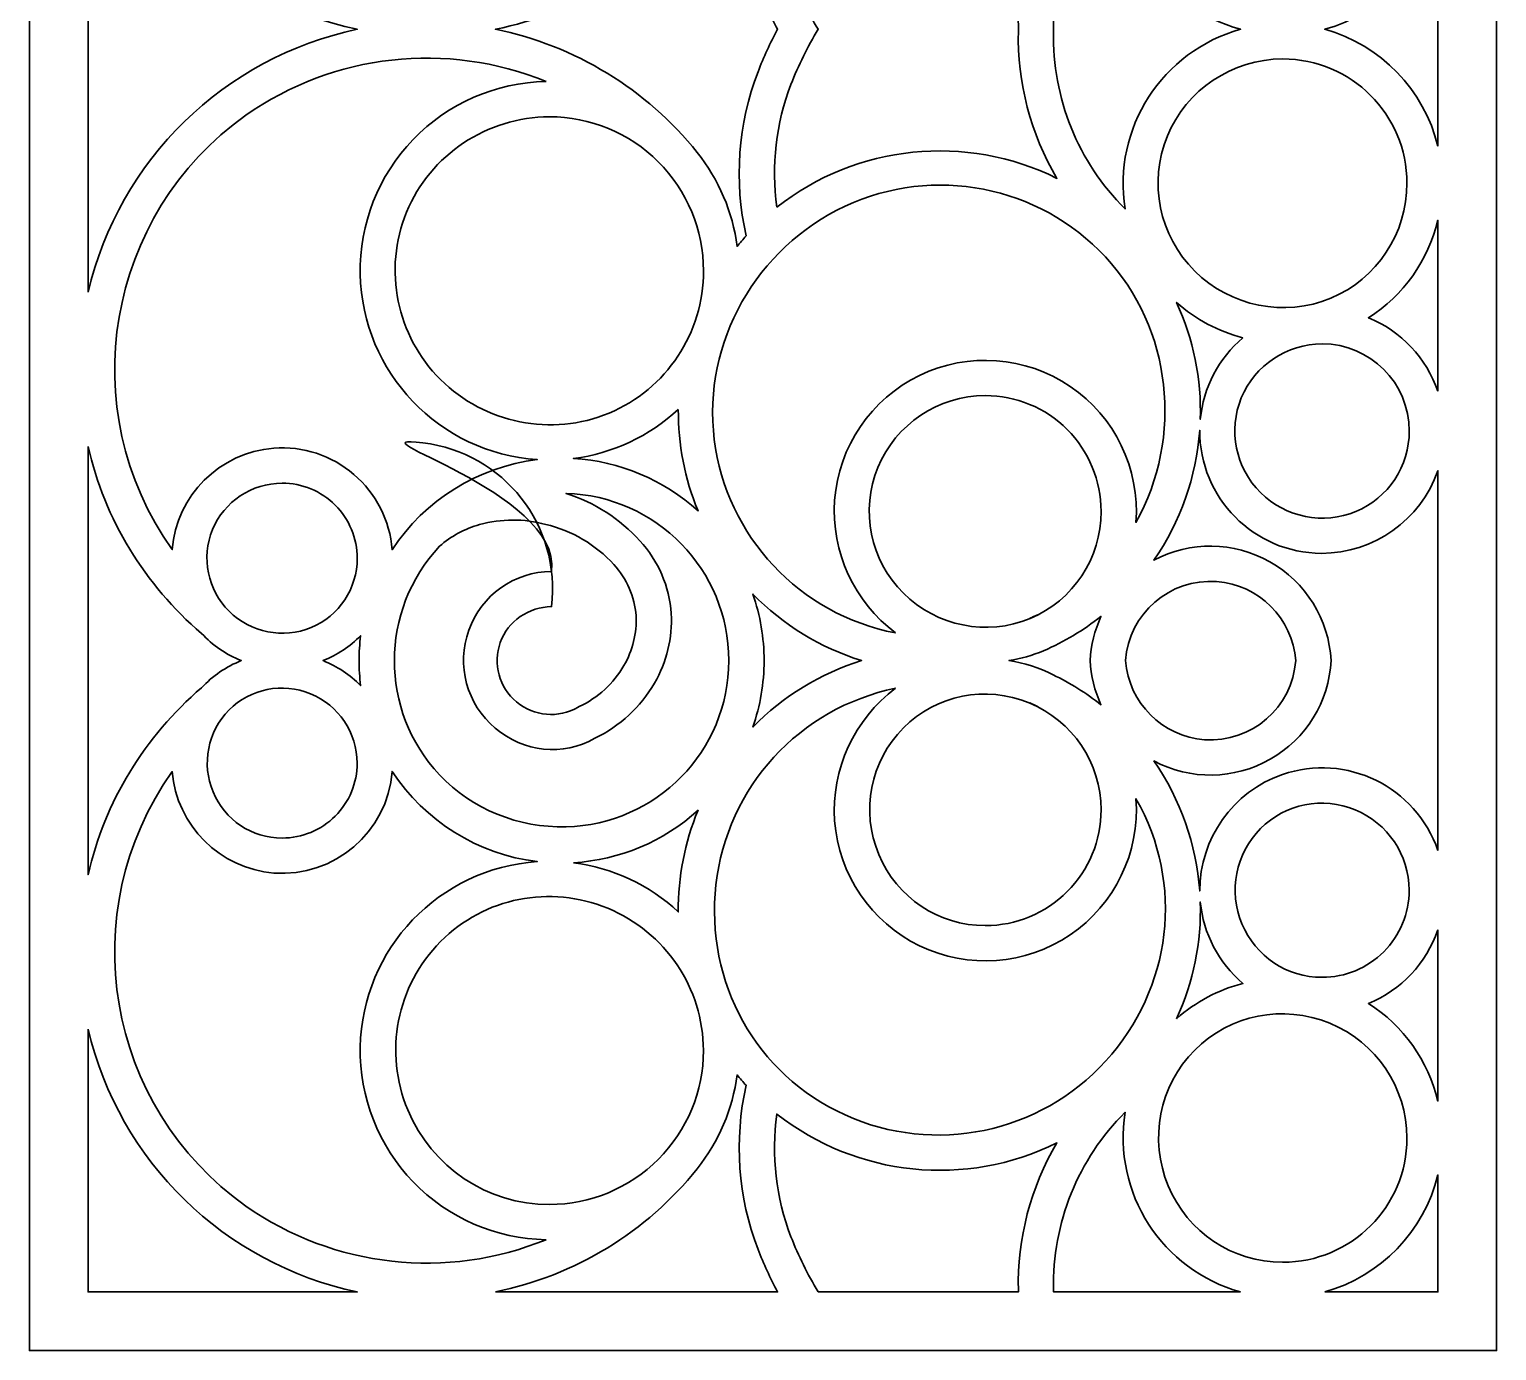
# Model space of a CAD drawing. Header units: centimetres. Extents: x 21.1 to 27, y -1.6 to 9.
# Drawn here: x 21.14 to 27, y -1.56 to 3.72 of the extents above; entities that cross this region are included whole.
import ezdxf

# ---------------------------------------------------------------- set-up
doc = ezdxf.new("R2010")
doc.units = ezdxf.units.CM
doc.header["$MEASUREMENT"] = 0
doc.layers.add('layer 1', color=7, linetype='Continuous')

msp = doc.modelspace()

# ---------------------------------------------------------------- linework, layer by layer
at = {"layer": 'layer 1', "color": 250, "lineweight": 30}
for points, knots in [([(21.13886, 9.00077), (21.13886, 9.00077), (26.99977, 9.00077), (26.99977, 9.00077), (26.99977, 9.00077), (26.99977, 9.00077), (26.99977, -1.55598), (26.99977, -1.55598), (26.99977, -1.55598), (26.99977, -1.55598), (21.13886, -1.55598), (21.13886, -1.55598), (21.13886, -1.55598), (21.13886, -1.55598), (21.13886, 9.00077), (21.13886, 9.00077)], [0, 0, 0, 0, 0.2, 0.2, 0.2, 0.2, 0.4, 0.4, 0.4, 0.4, 0.6, 0.6, 0.6, 0.6, 1, 1, 1, 1]), ([(21.37363, 2.6726), (21.37363, 2.6726), (21.37363, 4.77218), (21.37363, 4.77218), (21.37363, 4.77218), (21.49829, 4.24315), (21.91693, 3.83408), (22.44884, 3.72239), (22.44884, 3.72239), (21.91698, 3.61043), (21.49801, 3.20169), (21.37363, 2.6726)], [0, 0, 0, 0, 0.25, 0.25, 0.25, 0.25, 0.5, 0.5, 0.5, 0.5, 1, 1, 1, 1]), ([(23.80646, 3.23033), (23.60359, 3.48371), (23.31847, 3.65782), (23.00037, 3.72239), (23.00037, 3.72239), (23.31846, 3.78702), (23.60364, 3.96105), (23.80646, 4.21446), (23.80646, 4.21446), (23.89295, 4.32251), (23.94811, 4.45215), (23.96594, 4.5894), (23.96594, 4.5894), (23.9776, 4.57512), (23.98963, 4.56115), (24.00204, 4.5475), (24.00204, 4.5475), (23.95287, 4.32906), (23.96936, 4.10108), (24.04952, 3.89202), (24.04952, 3.89202), (24.07203, 3.83391), (24.09811, 3.77726), (24.12763, 3.72238), (24.12763, 3.72238), (24.0981, 3.66752), (24.07201, 3.61088), (24.04952, 3.55278), (24.04952, 3.55278), (23.96939, 3.3437), (23.95285, 3.11572), (24.00204, 2.89728), (24.00204, 2.89728), (23.98963, 2.88365), (23.9776, 2.86968), (23.96594, 2.8554), (23.96594, 2.8554), (23.9481, 2.99264), (23.89297, 3.12229), (23.80646, 3.23032)], [0, 0, 0, 0, 0.0909091, 0.0909091, 0.0909091, 0.0909091, 0.1818182, 0.1818182, 0.1818182, 0.1818182, 0.2727273, 0.2727273, 0.2727273, 0.2727273, 0.3636364, 0.3636364, 0.3636364, 0.3636364, 0.4545455, 0.4545455, 0.4545455, 0.4545455, 0.5454545, 0.5454545, 0.5454545, 0.5454545, 0.6363636, 0.6363636, 0.6363636, 0.6363636, 0.7272727, 0.7272727, 0.7272727, 0.7272727, 0.8181818, 0.8181818, 0.8181818, 0.8181818, 1, 1, 1, 1]), ([(24.12435, 3.01186), (24.1017, 3.17742), (24.12119, 3.34608), (24.18095, 3.50213), (24.18095, 3.50213), (24.21063, 3.57867), (24.24713, 3.6524), (24.29001, 3.7224), (24.29001, 3.7224), (24.24712, 3.7924), (24.21062, 3.86614), (24.18094, 3.94269), (24.18094, 3.94269), (24.12117, 4.09872), (24.10171, 4.26738), (24.12435, 4.43293), (24.12435, 4.43293), (24.44421, 4.182), (24.87936, 4.13707), (25.24352, 4.31781), (25.24352, 4.31781), (25.13788, 4.13937), (25.08442, 3.93499), (25.08922, 3.72768), (25.08922, 3.72768), (25.08922, 3.72768), (25.08929, 3.72494), (25.08929, 3.72494), (25.08929, 3.72494), (25.08929, 3.72494), (25.08936, 3.72238), (25.08936, 3.72238), (25.08936, 3.72238), (25.08936, 3.72238), (25.08922, 3.71709), (25.08922, 3.71709), (25.08922, 3.71709), (25.08444, 3.50979), (25.13786, 3.3054), (25.24351, 3.12699), (25.24351, 3.12699), (24.87926, 3.30753), (24.44407, 3.26294), (24.12433, 3.01185)], [0, 0, 0, 0, 0.0833333, 0.0833333, 0.0833333, 0.0833333, 0.1666667, 0.1666667, 0.1666667, 0.1666667, 0.25, 0.25, 0.25, 0.25, 0.3333333, 0.3333333, 0.3333333, 0.3333333, 0.4166667, 0.4166667, 0.4166667, 0.4166667, 0.5, 0.5, 0.5, 0.5, 0.5833333, 0.5833333, 0.5833333, 0.5833333, 0.6666667, 0.6666667, 0.6666667, 0.6666667, 0.75, 0.75, 0.75, 0.75, 0.8333333, 0.8333333, 0.8333333, 0.8333333, 1, 1, 1, 1]), ([(25.51589, 4.44002), (25.32751, 4.25273), (25.22418, 3.99661), (25.23003, 3.73104), (25.23003, 3.73104), (25.23003, 3.73104), (25.2303, 3.72239), (25.2303, 3.72239), (25.2303, 3.72239), (25.23019, 3.71951), (25.23011, 3.71662), (25.23004, 3.71374), (25.23004, 3.71374), (25.22425, 3.44816), (25.32748, 3.192), (25.5159, 3.00477), (25.5159, 3.00477), (25.46424, 3.32632), (25.6632, 3.63547), (25.97706, 3.72239), (25.97706, 3.72239), (25.66311, 3.80899), (25.46456, 4.11843), (25.5159, 4.44003)], [0, 0, 0, 0, 0.1428571, 0.1428571, 0.1428571, 0.1428571, 0.2857143, 0.2857143, 0.2857143, 0.2857143, 0.4285714, 0.4285714, 0.4285714, 0.4285714, 0.5714286, 0.5714286, 0.5714286, 0.5714286, 0.7142857, 0.7142857, 0.7142857, 0.7142857, 1, 1, 1, 1]), ([(26.765, 3.25513), (26.765, 3.25513), (26.76501, 4.18966), (26.76501, 4.18966), (26.76501, 4.18966), (26.70976, 3.96376), (26.53676, 3.78511), (26.31283, 3.72239), (26.31283, 3.72239), (26.53679, 3.65977), (26.70967, 3.481), (26.765, 3.25512)], [0, 0, 0, 0, 0.25, 0.25, 0.25, 0.25, 0.5, 0.5, 0.5, 0.5, 1, 1, 1, 1]), ([(23.20267, 3.51379), (23.00208, 3.51006), (22.8112, 3.42679), (22.672, 3.28231), (22.672, 3.28231), (22.53281, 3.13784), (22.45669, 2.94494), (22.46043, 2.74435), (22.46043, 2.74435), (22.46871, 2.35132), (22.7751, 2.0298), (23.16734, 2.00357), (23.16734, 2.00357), (22.93072, 1.97418), (22.71901, 1.84268), (22.58796, 1.6435), (22.58796, 1.6435), (22.57894, 1.76007), (22.52399, 1.8683), (22.43518, 1.94436), (22.43518, 1.94436), (22.34637, 2.02041), (22.23154, 2.05812), (22.11497, 2.04911), (22.11497, 2.04911), (21.89873, 2.03148), (21.7271, 1.86027), (21.70941, 1.64405), (21.70941, 1.64405), (21.31145, 2.20412), (21.44416, 2.98167), (22.00423, 3.37964), (22.00423, 3.37964), (22.35465, 3.62547), (22.80652, 3.67591), (23.20268, 3.51379)], [0, 0, 0, 0, 0.1, 0.1, 0.1, 0.1, 0.2, 0.2, 0.2, 0.2, 0.3, 0.3, 0.3, 0.3, 0.4, 0.4, 0.4, 0.4, 0.5, 0.5, 0.5, 0.5, 0.6, 0.6, 0.6, 0.6, 0.7, 0.7, 0.7, 0.7, 0.8, 0.8, 0.8, 0.8, 1, 1, 1, 1]), ([(26.64147, 3.10752), (26.64221, 2.907), (26.52209, 2.72578), (26.33713, 2.64836), (26.33713, 2.64836), (26.15216, 2.57094), (25.93617, 2.61517), (25.79385, 2.75642), (25.79385, 2.75642), (25.65154, 2.89768), (25.60834, 3.11076), (25.68438, 3.2963), (25.68438, 3.2963), (25.76043, 3.48184), (25.94443, 3.6033), (26.14495, 3.60404), (26.14495, 3.60404), (26.419, 3.60421), (26.6413, 3.38157), (26.64147, 3.10752)], [0, 0, 0, 0, 0.1666667, 0.1666667, 0.1666667, 0.1666667, 0.3333333, 0.3333333, 0.3333333, 0.3333333, 0.5, 0.5, 0.5, 0.5, 0.6666667, 0.6666667, 0.6666667, 0.6666667, 1, 1, 1, 1]), ([(23.83138, 2.75795), (23.83231, 2.50954), (23.6835, 2.28505), (23.45435, 2.18913), (23.45435, 2.18913), (23.22521, 2.09322), (22.95763, 2.14801), (22.78133, 2.323), (22.78133, 2.323), (22.60503, 2.498), (22.5515, 2.76197), (22.64572, 2.99182), (22.64572, 2.99182), (22.73993, 3.22167), (22.96787, 3.37214), (23.21628, 3.37306), (23.21628, 3.37306), (23.37931, 3.37316), (23.53571, 3.3085), (23.65106, 3.19329), (23.65106, 3.19329), (23.76642, 3.07808), (23.83128, 2.92098), (23.83138, 2.75795)], [0, 0, 0, 0, 0.1428571, 0.1428571, 0.1428571, 0.1428571, 0.2857143, 0.2857143, 0.2857143, 0.2857143, 0.4285714, 0.4285714, 0.4285714, 0.4285714, 0.5714286, 0.5714286, 0.5714286, 0.5714286, 0.7142857, 0.7142857, 0.7142857, 0.7142857, 1, 1, 1, 1]), ([(24.59888, 1.31118), (24.21545, 1.38454), (23.92301, 1.69667), (23.87475, 2.08406), (23.87475, 2.08406), (23.8265, 2.47144), (24.04342, 2.85037), (24.39714, 3.01555), (24.39714, 3.01555), (24.75085, 3.18073), (25.17072, 3.0991), (25.43677, 2.81342), (25.43677, 2.81342), (25.70283, 2.52773), (25.74901, 2.09355), (25.55911, 1.75247), (25.55911, 1.75247), (25.57489, 1.96748), (25.47477, 2.17458), (25.29645, 2.29574), (25.29645, 2.29574), (25.11814, 2.41691), (24.88872, 2.43375), (24.69463, 2.33991), (24.69463, 2.33991), (24.50054, 2.24606), (24.37126, 2.05582), (24.35548, 1.84081), (24.35548, 1.84081), (24.34151, 1.63432), (24.43305, 1.43498), (24.59889, 1.31118)], [0, 0, 0, 0, 0.1111111, 0.1111111, 0.1111111, 0.1111111, 0.2222222, 0.2222222, 0.2222222, 0.2222222, 0.3333333, 0.3333333, 0.3333333, 0.3333333, 0.4444444, 0.4444444, 0.4444444, 0.4444444, 0.5555556, 0.5555556, 0.5555556, 0.5555556, 0.6666667, 0.6666667, 0.6666667, 0.6666667, 0.7777778, 0.7777778, 0.7777778, 0.7777778, 1, 1, 1, 1]), ([(26.76501, 2.27649), (26.71898, 2.40965), (26.61812, 2.51659), (26.48785, 2.57023), (26.48785, 2.57023), (26.62733, 2.65927), (26.7267, 2.79892), (26.765, 2.95991), (26.765, 2.95991), (26.765, 2.95991), (26.76501, 2.27649), (26.76501, 2.27649)], [0, 0, 0, 0, 0.25, 0.25, 0.25, 0.25, 0.5, 0.5, 0.5, 0.5, 1, 1, 1, 1]), ([(25.98604, 2.49027), (25.88919, 2.40792), (25.82823, 2.29117), (25.81609, 2.16463), (25.81609, 2.16463), (25.82092, 2.32541), (25.78852, 2.48507), (25.72137, 2.63124), (25.72137, 2.63124), (25.79715, 2.56386), (25.88785, 2.51554), (25.98605, 2.49026)], [0, 0, 0, 0, 0.25, 0.25, 0.25, 0.25, 0.5, 0.5, 0.5, 0.5, 1, 1, 1, 1]), ([(26.6506, 2.11787), (26.65112, 1.97735), (26.56695, 1.85036), (26.43733, 1.79611), (26.43733, 1.79611), (26.30771, 1.74185), (26.15635, 1.77284), (26.05662, 1.87182), (26.05662, 1.87182), (25.95689, 1.97081), (25.92661, 2.12013), (25.9799, 2.25015), (25.9799, 2.25015), (26.03319, 2.38017), (26.16214, 2.46529), (26.30265, 2.46581), (26.30265, 2.46581), (26.4947, 2.46593), (26.65048, 2.30991), (26.6506, 2.11786)], [0, 0, 0, 0, 0.1666667, 0.1666667, 0.1666667, 0.1666667, 0.3333333, 0.3333333, 0.3333333, 0.3333333, 0.5, 0.5, 0.5, 0.5, 0.6666667, 0.6666667, 0.6666667, 0.6666667, 1, 1, 1, 1]), ([(25.41988, 1.79665), (25.42057, 1.60984), (25.30867, 1.44101), (25.13634, 1.36888), (25.13634, 1.36888), (24.96402, 1.29675), (24.7628, 1.33795), (24.63021, 1.46956), (24.63021, 1.46956), (24.49763, 1.60116), (24.45738, 1.79967), (24.52823, 1.97252), (24.52823, 1.97252), (24.59908, 2.14537), (24.77049, 2.25853), (24.9573, 2.25922), (24.9573, 2.25922), (25.0799, 2.2593), (25.19752, 2.21067), (25.28427, 2.12403), (25.28427, 2.12403), (25.37102, 2.03739), (25.4198, 1.91925), (25.41988, 1.79665)], [0, 0, 0, 0, 0.1428571, 0.1428571, 0.1428571, 0.1428571, 0.2857143, 0.2857143, 0.2857143, 0.2857143, 0.4285714, 0.4285714, 0.4285714, 0.4285714, 0.5714286, 0.5714286, 0.5714286, 0.5714286, 0.7142857, 0.7142857, 0.7142857, 0.7142857, 1, 1, 1, 1]), ([(23.73102, 2.2043), (23.72992, 2.06503), (23.75669, 1.92701), (23.80981, 1.79827), (23.80981, 1.79827), (23.6728, 1.92319), (23.49716, 1.99725), (23.31205, 2.00807), (23.31205, 2.00807), (23.46881, 2.02811), (23.61528, 2.09668), (23.73101, 2.20429)], [0, 0, 0, 0, 0.25, 0.25, 0.25, 0.25, 0.5, 0.5, 0.5, 0.5, 1, 1, 1, 1]), ([(26.76501, 0.44195), (26.67718, 0.6974), (26.39948, 0.8335), (26.14402, 0.74567), (26.14402, 0.74567), (25.94626, 0.67625), (25.81389, 0.48983), (25.81385, 0.28024), (25.81385, 0.28024), (25.80038, 0.46672), (25.73709, 0.64607), (25.6305, 0.79968), (25.6305, 0.79968), (25.77626, 0.7222), (25.95153, 0.72468), (26.09503, 0.80627), (26.09503, 0.80627), (26.23853, 0.88786), (26.33023, 1.0357), (26.33818, 1.20058), (26.33818, 1.20058), (26.32972, 1.36544), (26.23748, 1.5145), (26.09372, 1.59565), (26.09372, 1.59565), (25.94996, 1.67679), (25.77601, 1.67944), (25.6305, 1.6015), (25.6305, 1.6015), (25.73709, 1.75511), (25.80041, 1.93446), (25.81385, 2.12095), (25.81385, 2.12095), (25.81233, 1.85082), (26.02945, 1.6306), (26.29957, 1.62906), (26.29957, 1.62906), (26.50917, 1.62923), (26.69571, 1.76143), (26.76501, 1.95923), (26.76501, 1.95923), (26.76501, 1.95923), (26.76501, 0.44195), (26.76501, 0.44195)], [0, 0, 0, 0, 0.0833333, 0.0833333, 0.0833333, 0.0833333, 0.1666667, 0.1666667, 0.1666667, 0.1666667, 0.25, 0.25, 0.25, 0.25, 0.3333333, 0.3333333, 0.3333333, 0.3333333, 0.4166667, 0.4166667, 0.4166667, 0.4166667, 0.5, 0.5, 0.5, 0.5, 0.5833333, 0.5833333, 0.5833333, 0.5833333, 0.6666667, 0.6666667, 0.6666667, 0.6666667, 0.75, 0.75, 0.75, 0.75, 0.8333333, 0.8333333, 0.8333333, 0.8333333, 1, 1, 1, 1]), ([(21.37362, 2.05626), (21.44015, 1.76474), (21.59901, 1.50268), (21.82678, 1.30896), (21.82678, 1.30896), (21.87105, 1.26161), (21.92518, 1.22461), (21.98539, 1.20058), (21.98539, 1.20058), (21.92518, 1.17657), (21.87104, 1.13958), (21.82678, 1.09222), (21.82678, 1.09222), (21.59904, 0.89847), (21.44011, 0.63645), (21.37363, 0.34492), (21.37363, 0.34492), (21.37363, 0.34492), (21.37363, 2.05625), (21.37363, 2.05625)], [0, 0, 0, 0, 0.1666667, 0.1666667, 0.1666667, 0.1666667, 0.3333333, 0.3333333, 0.3333333, 0.3333333, 0.5, 0.5, 0.5, 0.5, 0.6666667, 0.6666667, 0.6666667, 0.6666667, 1, 1, 1, 1]), ([(23.33068, 1.01444), (23.2525, 0.96915), (23.15437, 0.97746), (23.08492, 1.03526), (23.08492, 1.03526), (23.01548, 1.09306), (22.98949, 1.18806), (23.01985, 1.27316), (23.01985, 1.27316), (23.0502, 1.35826), (23.13428, 1.41537), (23.22463, 1.41617), (23.22463, 1.41617), (23.26352, 1.73866), (23.03364, 2.03163), (22.71114, 2.07056), (22.71114, 2.07056), (22.38866, 2.10948), (23.26358, 1.87952), (23.22463, 1.55703), (23.22463, 1.55703), (23.0761, 1.55562), (22.94417, 1.46185), (22.894, 1.32204), (22.894, 1.32204), (22.84383, 1.18223), (22.88605, 1.02597), (22.9998, 0.93044), (22.9998, 0.93044), (23.11354, 0.83492), (23.26883, 0.81705), (23.39786, 0.89062), (23.39786, 0.89062), (23.49747, 0.93828), (23.58038, 1.01479), (23.63584, 1.11027), (23.63584, 1.11027), (23.68442, 1.19464), (23.70778, 1.29112), (23.70315, 1.38836), (23.70315, 1.38836), (23.69523, 1.4967), (23.65107, 1.59916), (23.5777, 1.67928), (23.5777, 1.67928), (23.49755, 1.76705), (23.39582, 1.83224), (23.28258, 1.86837), (23.28258, 1.86837), (23.6441, 1.85863), (23.93227, 1.56223), (23.9328, 1.20058), (23.9328, 1.20058), (23.93277, 0.83967), (23.64362, 0.54486), (23.28279, 0.53686), (23.28279, 0.53686), (23.09253, 0.53134), (22.9087, 0.60673), (22.77701, 0.74417), (22.77701, 0.74417), (22.53667, 1.00075), (22.53699, 1.40029), (22.7771, 1.65709), (22.7771, 1.65709), (22.82329, 1.69776), (22.8781, 1.72749), (22.93738, 1.74404), (22.93738, 1.74404), (23.02374, 1.76758), (23.11483, 1.76786), (23.20134, 1.74487), (23.20134, 1.74487), (23.30616, 1.71981), (23.40109, 1.66381), (23.47376, 1.58422), (23.47376, 1.58422), (23.52532, 1.52794), (23.55657, 1.45597), (23.56253, 1.37987), (23.56253, 1.37987), (23.56551, 1.31026), (23.54864, 1.2412), (23.51391, 1.1808), (23.51391, 1.1808), (23.47235, 1.10936), (23.41006, 1.05219), (23.33535, 1.01687), (23.33535, 1.01687), (23.33376, 1.01612), (23.33221, 1.01531), (23.33068, 1.01444)], [0, 0, 0, 0, 0.0416667, 0.0416667, 0.0416667, 0.0416667, 0.0833333, 0.0833333, 0.0833333, 0.0833333, 0.125, 0.125, 0.125, 0.125, 0.1666667, 0.1666667, 0.1666667, 0.1666667, 0.2083333, 0.2083333, 0.2083333, 0.2083333, 0.25, 0.25, 0.25, 0.25, 0.2916667, 0.2916667, 0.2916667, 0.2916667, 0.3333333, 0.3333333, 0.3333333, 0.3333333, 0.375, 0.375, 0.375, 0.375, 0.4166667, 0.4166667, 0.4166667, 0.4166667, 0.4583333, 0.4583333, 0.4583333, 0.4583333, 0.5, 0.5, 0.5, 0.5, 0.5416667, 0.5416667, 0.5416667, 0.5416667, 0.5833333, 0.5833333, 0.5833333, 0.5833333, 0.625, 0.625, 0.625, 0.625, 0.6666667, 0.6666667, 0.6666667, 0.6666667, 0.7083333, 0.7083333, 0.7083333, 0.7083333, 0.75, 0.75, 0.75, 0.75, 0.7916667, 0.7916667, 0.7916667, 0.7916667, 0.8333333, 0.8333333, 0.8333333, 0.8333333, 0.875, 0.875, 0.875, 0.875, 0.9166667, 0.9166667, 0.9166667, 0.9166667, 1, 1, 1, 1]), ([(22.44839, 1.60981), (22.44884, 1.48876), (22.37633, 1.37937), (22.26467, 1.33263), (22.26467, 1.33263), (22.15302, 1.2859), (22.02263, 1.31259), (21.93672, 1.39786), (21.93672, 1.39786), (21.85082, 1.48314), (21.82474, 1.61177), (21.87064, 1.72377), (21.87064, 1.72377), (21.91655, 1.83577), (22.02762, 1.90909), (22.14866, 1.90953), (22.14866, 1.90953), (22.22811, 1.90959), (22.30432, 1.87807), (22.36053, 1.82193), (22.36053, 1.82193), (22.41673, 1.7658), (22.44834, 1.68925), (22.44839, 1.60981)], [0, 0, 0, 0, 0.1428571, 0.1428571, 0.1428571, 0.1428571, 0.2857143, 0.2857143, 0.2857143, 0.2857143, 0.4285714, 0.4285714, 0.4285714, 0.4285714, 0.5714286, 0.5714286, 0.5714286, 0.5714286, 0.7142857, 0.7142857, 0.7142857, 0.7142857, 1, 1, 1, 1]), ([(23.20136, 1.74487), (23.30617, 1.71981), (23.4011, 1.66381), (23.47376, 1.58422), (23.47376, 1.58422), (23.52532, 1.52794), (23.55657, 1.45597), (23.56253, 1.37987)], [0, 0, 0, 0, 0.3333333, 0.3333333, 0.3333333, 0.3333333, 1, 1, 1, 1]), ([(26.19707, 1.20059), (26.18396, 1.013), (26.02084, 0.87158), (25.83325, 0.88468), (25.83325, 0.88468), (25.66435, 0.89719), (25.53001, 1.03171), (25.51735, 1.20059), (25.51735, 1.20059), (25.53046, 1.38818), (25.69358, 1.5296), (25.88117, 1.5165), (25.88117, 1.5165), (26.05006, 1.50399), (26.18441, 1.36947), (26.19707, 1.20059)], [0, 0, 0, 0, 0.2, 0.2, 0.2, 0.2, 0.4, 0.4, 0.4, 0.4, 0.6, 0.6, 0.6, 0.6, 1, 1, 1, 1]), ([(24.07366, 1.20058), (24.07366, 1.29107), (24.05848, 1.3809), (24.02874, 1.46638), (24.02874, 1.46638), (24.14933, 1.34325), (24.29848, 1.25195), (24.46299, 1.20059), (24.46299, 1.20059), (24.29849, 1.14922), (24.14933, 1.05795), (24.02875, 0.93482), (24.02875, 0.93482), (24.05848, 1.02029), (24.07366, 1.11012), (24.07366, 1.20061)], [0, 0, 0, 0, 0.2, 0.2, 0.2, 0.2, 0.4, 0.4, 0.4, 0.4, 0.6, 0.6, 0.6, 0.6, 1, 1, 1, 1]), ([(25.37624, 1.20059), (25.37928, 1.2616), (25.39391, 1.3215), (25.41933, 1.37705), (25.41933, 1.37705), (25.34919, 1.32176), (25.27222, 1.2757), (25.19034, 1.24002), (25.19034, 1.24002), (25.14577, 1.22136), (25.09912, 1.20812), (25.0514, 1.20059), (25.0514, 1.20059), (25.11281, 1.1909), (25.17237, 1.17176), (25.22794, 1.14388), (25.22794, 1.14388), (25.29588, 1.11101), (25.36006, 1.07085), (25.41933, 1.02413), (25.41933, 1.02413), (25.3939, 1.07967), (25.37928, 1.13957), (25.37624, 1.20058)], [0, 0, 0, 0, 0.1428571, 0.1428571, 0.1428571, 0.1428571, 0.2857143, 0.2857143, 0.2857143, 0.2857143, 0.4285714, 0.4285714, 0.4285714, 0.4285714, 0.5714286, 0.5714286, 0.5714286, 0.5714286, 0.7142857, 0.7142857, 0.7142857, 0.7142857, 1, 1, 1, 1]), ([(22.45592, 1.20058), (22.45592, 1.16731), (22.45797, 1.13407), (22.46207, 1.10104), (22.46207, 1.10104), (22.41941, 1.14422), (22.36831, 1.1781), (22.31194, 1.20059), (22.31194, 1.20059), (22.36831, 1.22308), (22.41941, 1.25696), (22.46207, 1.30014), (22.46207, 1.30014), (22.45797, 1.26711), (22.45592, 1.23387), (22.45592, 1.20058)], [0, 0, 0, 0, 0.2, 0.2, 0.2, 0.2, 0.4, 0.4, 0.4, 0.4, 0.6, 0.6, 0.6, 0.6, 1, 1, 1, 1]), ([(22.44839, 0.79137), (22.44795, 0.91278), (22.37441, 1.02197), (22.26207, 1.06803), (22.26207, 1.06803), (22.14973, 1.11408), (22.02226, 1.08948), (21.93672, 1.00331), (21.93672, 1.00331), (21.85119, 0.91714), (21.82598, 0.78794), (21.87285, 0.67594), (21.87285, 0.67594), (21.91972, 0.56393), (22.02725, 0.4912), (22.14866, 0.49164), (22.14866, 0.49164), (22.22821, 0.49169), (22.30447, 0.52334), (22.36068, 0.57962), (22.36068, 0.57962), (22.41689, 0.6359), (22.44844, 0.71183), (22.44839, 0.79137)], [0, 0, 0, 0, 0.1428571, 0.1428571, 0.1428571, 0.1428571, 0.2857143, 0.2857143, 0.2857143, 0.2857143, 0.4285714, 0.4285714, 0.4285714, 0.4285714, 0.5714286, 0.5714286, 0.5714286, 0.5714286, 0.7142857, 0.7142857, 0.7142857, 0.7142857, 1, 1, 1, 1]), ([(24.59888, 1.09), (24.21487, 1.01171), (23.92509, 0.69484), (23.88135, 0.30538), (23.88135, 0.30538), (23.8376, -0.08408), (24.04007, -0.45284), (24.39714, -0.61436), (24.39714, -0.61436), (24.75421, -0.77589), (25.1747, -0.68885), (25.43831, -0.39884), (25.43831, -0.39884), (25.70192, -0.10884), (25.75387, 0.30862), (25.55911, 0.64871), (25.55911, 0.64871), (25.57489, 0.4337), (25.47477, 0.22661), (25.29645, 0.10544), (25.29645, 0.10544), (25.11814, -0.01573), (24.88872, -0.03257), (24.69463, 0.06128), (24.69463, 0.06128), (24.50054, 0.15512), (24.37126, 0.34536), (24.35548, 0.56037), (24.35548, 0.56037), (24.34145, 0.76671), (24.43321, 0.96622), (24.59889, 1.09)], [0, 0, 0, 0, 0.1111111, 0.1111111, 0.1111111, 0.1111111, 0.2222222, 0.2222222, 0.2222222, 0.2222222, 0.3333333, 0.3333333, 0.3333333, 0.3333333, 0.4444444, 0.4444444, 0.4444444, 0.4444444, 0.5555556, 0.5555556, 0.5555556, 0.5555556, 0.6666667, 0.6666667, 0.6666667, 0.6666667, 0.7777778, 0.7777778, 0.7777778, 0.7777778, 1, 1, 1, 1]), ([(25.41988, 0.60454), (25.41919, 0.79191), (25.3057, 0.96043), (25.13232, 1.0315), (25.13232, 1.0315), (24.95894, 1.10257), (24.76222, 1.06461), (24.63021, 0.93163), (24.63021, 0.93163), (24.4982, 0.79864), (24.45929, 0.59924), (24.53164, 0.42638), (24.53164, 0.42638), (24.60398, 0.25353), (24.76992, 0.14127), (24.9573, 0.14196), (24.9573, 0.14196), (25.08006, 0.14203), (25.19777, 0.19088), (25.28451, 0.27774), (25.28451, 0.27774), (25.37126, 0.36459), (25.41996, 0.48178), (25.41988, 0.60454)], [0, 0, 0, 0, 0.1428571, 0.1428571, 0.1428571, 0.1428571, 0.2857143, 0.2857143, 0.2857143, 0.2857143, 0.4285714, 0.4285714, 0.4285714, 0.4285714, 0.5714286, 0.5714286, 0.5714286, 0.5714286, 0.7142857, 0.7142857, 0.7142857, 0.7142857, 1, 1, 1, 1]), ([(23.20267, -1.11261), (23.00233, -1.10914), (22.81158, -1.02622), (22.67238, -0.88209), (22.67238, -0.88209), (22.53318, -0.73797), (22.45695, -0.5435), (22.46043, -0.34316), (22.46043, -0.34316), (22.46828, 0.04942), (22.77558, 0.371), (23.16734, 0.39761), (23.16734, 0.39761), (22.93085, 0.42691), (22.71899, 0.55865), (22.58796, 0.75769), (22.58796, 0.75769), (22.56952, 0.51521), (22.35745, 0.33363), (22.11497, 0.35208), (22.11497, 0.35208), (21.89896, 0.36948), (21.72729, 0.54115), (21.70941, 0.75712), (21.70941, 0.75712), (21.31166, 0.19584), (21.44295, -0.58071), (22.00423, -0.97846), (22.00423, -0.97846), (22.35498, -1.22433), (22.8063, -1.27499), (23.20267, -1.11261)], [0, 0, 0, 0, 0.1111111, 0.1111111, 0.1111111, 0.1111111, 0.2222222, 0.2222222, 0.2222222, 0.2222222, 0.3333333, 0.3333333, 0.3333333, 0.3333333, 0.4444444, 0.4444444, 0.4444444, 0.4444444, 0.5555556, 0.5555556, 0.5555556, 0.5555556, 0.6666667, 0.6666667, 0.6666667, 0.6666667, 0.7777778, 0.7777778, 0.7777778, 0.7777778, 1, 1, 1, 1]), ([(26.6506, 0.28331), (26.65009, 0.42426), (26.56472, 0.55101), (26.4343, 0.60448), (26.4343, 0.60448), (26.30389, 0.65794), (26.15592, 0.62938), (26.05662, 0.52935), (26.05662, 0.52935), (25.95732, 0.42933), (25.92805, 0.27933), (25.98247, 0.14931), (25.98247, 0.14931), (26.03688, 0.01929), (26.1617, -0.06515), (26.30265, -0.06463), (26.30265, -0.06463), (26.39499, -0.06458), (26.48352, -0.02784), (26.54878, 0.0375), (26.54878, 0.0375), (26.61404, 0.10283), (26.65066, 0.19098), (26.6506, 0.28332)], [0, 0, 0, 0, 0.1428571, 0.1428571, 0.1428571, 0.1428571, 0.2857143, 0.2857143, 0.2857143, 0.2857143, 0.4285714, 0.4285714, 0.4285714, 0.4285714, 0.5714286, 0.5714286, 0.5714286, 0.5714286, 0.7142857, 0.7142857, 0.7142857, 0.7142857, 1, 1, 1, 1]), ([(23.31204, 0.39311), (23.46873, 0.37311), (23.6153, 0.30444), (23.731, 0.19689), (23.731, 0.19689), (23.7299, 0.33612), (23.75671, 0.47421), (23.80982, 0.60292), (23.80982, 0.60292), (23.67288, 0.47803), (23.49707, 0.40395), (23.31205, 0.3931)], [0, 0, 0, 0, 0.25, 0.25, 0.25, 0.25, 0.5, 0.5, 0.5, 0.5, 1, 1, 1, 1]), ([(23.83138, -0.35677), (23.83047, -0.10761), (23.67955, 0.11648), (23.44901, 0.21098), (23.44901, 0.21098), (23.21846, 0.30549), (22.95688, 0.25501), (22.78133, 0.07818), (22.78133, 0.07818), (22.60579, -0.09866), (22.55406, -0.36382), (22.65025, -0.59367), (22.65025, -0.59367), (22.74644, -0.82352), (22.96711, -0.97279), (23.21628, -0.97188), (23.21628, -0.97188), (23.37952, -0.97177), (23.53603, -0.90683), (23.65138, -0.79133), (23.65138, -0.79133), (23.76674, -0.67583), (23.83149, -0.52001), (23.83138, -0.35677)], [0, 0, 0, 0, 0.1428571, 0.1428571, 0.1428571, 0.1428571, 0.2857143, 0.2857143, 0.2857143, 0.2857143, 0.4285714, 0.4285714, 0.4285714, 0.4285714, 0.5714286, 0.5714286, 0.5714286, 0.5714286, 0.7142857, 0.7142857, 0.7142857, 0.7142857, 1, 1, 1, 1]), ([(25.7214, -0.23004), (25.79713, -0.16268), (25.88789, -0.11435), (25.98605, -0.08908), (25.98605, -0.08908), (25.88922, -0.0068), (25.82825, 0.11007), (25.81608, 0.23655), (25.81608, 0.23655), (25.82093, 0.07582), (25.78849, -0.08392), (25.72138, -0.23005)], [0, 0, 0, 0, 0.25, 0.25, 0.25, 0.25, 0.5, 0.5, 0.5, 0.5, 1, 1, 1, 1]), ([(26.76501, 0.12469), (26.71904, -0.00841), (26.61803, -0.11541), (26.48784, -0.16906), (26.48784, -0.16906), (26.62728, -0.25802), (26.72669, -0.39784), (26.76501, -0.55874), (26.76501, -0.55874), (26.76501, -0.55874), (26.76501, 0.12468), (26.76501, 0.12468)], [0, 0, 0, 0, 0.25, 0.25, 0.25, 0.25, 0.5, 0.5, 0.5, 0.5, 1, 1, 1, 1]), ([(26.64147, -0.70634), (26.64073, -0.50521), (26.51891, -0.32433), (26.33281, -0.24804), (26.33281, -0.24804), (26.14671, -0.17176), (25.93556, -0.21251), (25.79386, -0.35525), (25.79386, -0.35525), (25.65216, -0.49799), (25.6104, -0.71203), (25.68805, -0.89757), (25.68805, -0.89757), (25.76569, -1.0831), (25.94382, -1.2036), (26.14495, -1.20286), (26.14495, -1.20286), (26.41934, -1.20269), (26.64164, -0.98073), (26.64147, -0.70634)], [0, 0, 0, 0, 0.1666667, 0.1666667, 0.1666667, 0.1666667, 0.3333333, 0.3333333, 0.3333333, 0.3333333, 0.5, 0.5, 0.5, 0.5, 0.6666667, 0.6666667, 0.6666667, 0.6666667, 1, 1, 1, 1]), ([(21.37363, -0.27143), (21.37363, -0.27143), (21.37363, -1.32121), (21.37363, -1.32121), (21.37363, -1.32121), (21.37363, -1.32121), (22.44885, -1.32121), (22.44885, -1.32121), (22.44885, -1.32121), (21.91736, -1.20961), (21.49819, -0.80002), (21.37363, -0.27142)], [0, 0, 0, 0, 0.25, 0.25, 0.25, 0.25, 0.5, 0.5, 0.5, 0.5, 1, 1, 1, 1]), ([(23.00037, -1.32121), (23.00037, -1.32121), (24.12761, -1.32121), (24.12761, -1.32121), (24.12761, -1.32121), (24.0981, -1.26634), (24.07201, -1.20968), (24.04951, -1.15158), (24.04951, -1.15158), (23.96939, -0.94259), (23.95289, -0.71445), (24.00204, -0.49609), (24.00204, -0.49609), (23.98962, -0.48246), (23.97759, -0.46849), (23.96593, -0.45421), (23.96593, -0.45421), (23.94812, -0.59141), (23.89292, -0.72115), (23.80646, -0.82915), (23.80646, -0.82915), (23.60373, -1.08245), (23.31831, -1.25662), (23.00037, -1.32121)], [0, 0, 0, 0, 0.1428571, 0.1428571, 0.1428571, 0.1428571, 0.2857143, 0.2857143, 0.2857143, 0.2857143, 0.4285714, 0.4285714, 0.4285714, 0.4285714, 0.5714286, 0.5714286, 0.5714286, 0.5714286, 0.7142857, 0.7142857, 0.7142857, 0.7142857, 1, 1, 1, 1]), ([(24.29001, -1.32121), (24.29001, -1.32121), (25.08936, -1.32121), (25.08936, -1.32121), (25.08936, -1.32121), (25.08936, -1.32121), (25.08922, -1.3159), (25.08922, -1.3159), (25.08922, -1.3159), (25.08442, -1.10868), (25.13791, -0.90417), (25.2435, -0.72581), (25.2435, -0.72581), (24.87963, -0.90639), (24.44395, -0.86139), (24.12434, -0.61067), (24.12434, -0.61067), (24.10171, -0.77628), (24.12116, -0.94484), (24.18095, -1.10093), (24.18095, -1.10093), (24.21063, -1.17748), (24.24712, -1.2512), (24.29001, -1.32122)], [0, 0, 0, 0, 0.1428571, 0.1428571, 0.1428571, 0.1428571, 0.2857143, 0.2857143, 0.2857143, 0.2857143, 0.4285714, 0.4285714, 0.4285714, 0.4285714, 0.5714286, 0.5714286, 0.5714286, 0.5714286, 0.7142857, 0.7142857, 0.7142857, 0.7142857, 1, 1, 1, 1]), ([(25.97706, -1.32122), (25.66311, -1.23462), (25.46456, -0.92519), (25.5159, -0.60359), (25.5159, -0.60359), (25.32752, -0.79087), (25.22418, -1.047), (25.23003, -1.31257), (25.23003, -1.31257), (25.23011, -1.31545), (25.2302, -1.31833), (25.2303, -1.32121), (25.2303, -1.32121), (25.2303, -1.32121), (25.97706, -1.32121), (25.97706, -1.32121)], [0, 0, 0, 0, 0.2, 0.2, 0.2, 0.2, 0.4, 0.4, 0.4, 0.4, 0.6, 0.6, 0.6, 0.6, 1, 1, 1, 1]), ([(26.31283, -1.32121), (26.31283, -1.32121), (26.76501, -1.32121), (26.76501, -1.32121), (26.76501, -1.32121), (26.76501, -1.32121), (26.76501, -0.85395), (26.76501, -0.85395), (26.76501, -0.85395), (26.70976, -1.07985), (26.53676, -1.25849), (26.31283, -1.32122)], [0, 0, 0, 0, 0.25, 0.25, 0.25, 0.25, 0.5, 0.5, 0.5, 0.5, 1, 1, 1, 1])]:
    msp.add_open_spline(points, degree=3, knots=knots, dxfattribs=at)
for points in [[(25.16566, 1.38365), (25.15554, 1.37877), (25.14533, 1.37407), (25.13503, 1.36957)], [(25.16566, 1.01753), (25.15554, 1.02241), (25.14533, 1.02711), (25.13503, 1.03161)]]:
    msp.add_open_spline(points, degree=3, dxfattribs=at)

doc.saveas('drawing.dxf')
